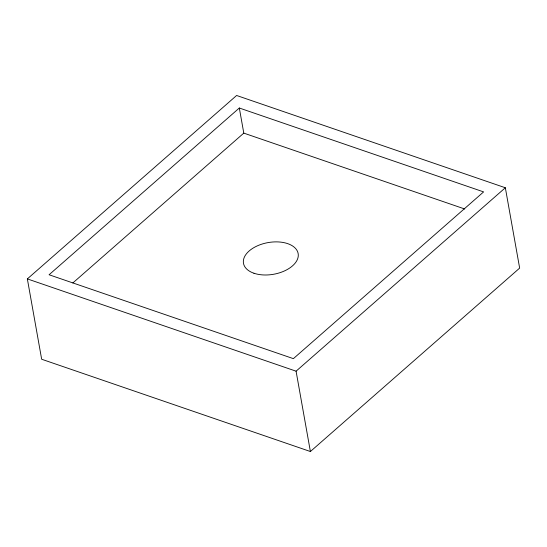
<?xml version="1.0" encoding="UTF-8"?>
<svg xmlns="http://www.w3.org/2000/svg" width="547" height="547" viewBox="0 0 547 547"><rect width="100%" height="100%" fill="white"/><g stroke="black" fill="none" stroke-linecap="round" stroke-linejoin="round"><path stroke-width="0.82" d="M27.35 278.902L236.612 95.479L505.339 187.758L519.65 268.098L310.388 451.521L41.661 359.242L27.35 278.902L296.077 371.181L505.339 187.758M239.319 108.012L49.08 274.758L293.377 358.647L483.61 191.901L239.319 108.012L243.791 133.119L72.833 282.963M243.791 133.119L464.704 208.981M296.077 371.181L310.388 451.521M253.931 273.233A27.767 16.082 -10.1 0 0 298.033 257.487A27.767 16.082 -10.1 0 0 260.481 244.591A27.767 16.082 -10.1 0 0 253.931 273.233"/></g></svg>
